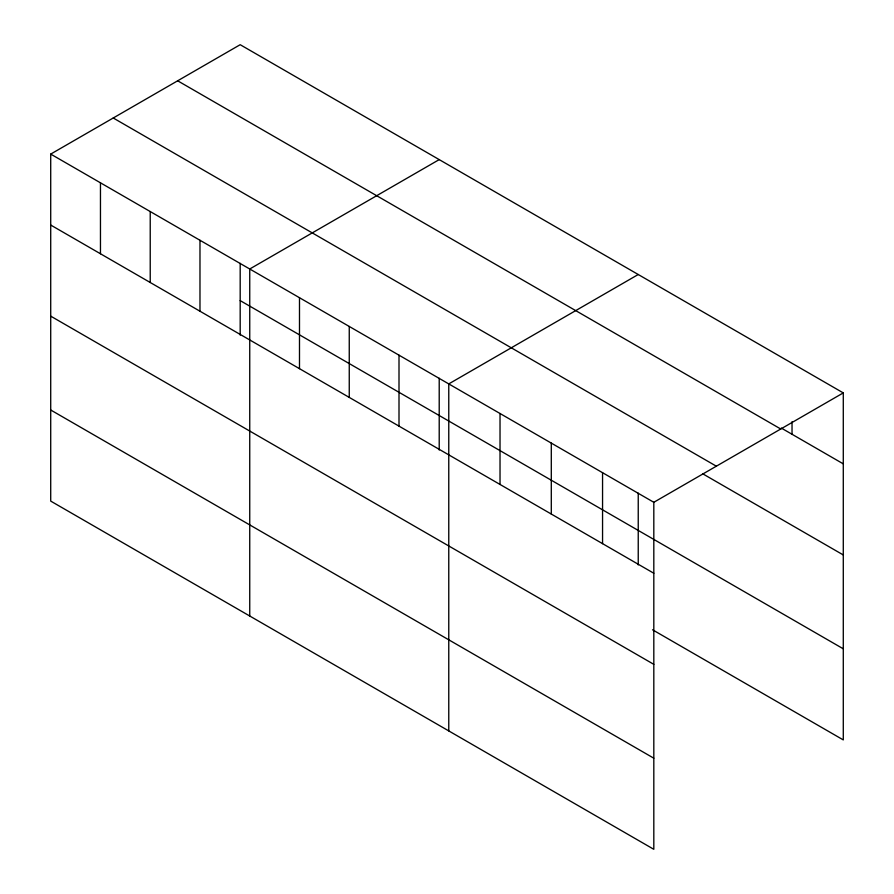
<?xml version="1.0" encoding="UTF-8"?>
<svg xmlns="http://www.w3.org/2000/svg" width="894" height="894" viewBox="0 0 894 894"><rect width="100%" height="100%" fill="white"/><g stroke="black" fill="none" stroke-linecap="round" stroke-linejoin="round"><path stroke-width="1.34" d="M50.712 154.092L653.816 502.294L653.816 849.3L50.712 501.098L50.712 154.092L240.184 44.7L843.288 392.902L843.288 739.908L652.542 629.778M439.211 159.613L249.739 268.993L249.739 616M638.238 274.514L448.766 383.906L448.766 730.912M653.816 502.294L843.288 392.902M781.3 428.07L843.288 463.863M177.649 80.795L780.764 429.008M113.236 117.997L716.351 466.199M702.617 473.731L843.288 554.951M240.184 300.607L843.288 648.809M50.712 225.042L653.816 573.244M50.712 316.141L653.816 664.343M50.712 410L653.816 758.201M792.028 421.744L792.028 434.26M638.238 493.153L638.238 564.93M602.556 472.702L602.556 543.653M551.296 443.1L551.296 514.05M500.025 413.497L500.025 484.459M439.211 378.251L439.211 450.017M399.003 355.175L399.003 426.136M349.252 326.455L349.252 397.405M299.49 297.724L299.49 368.674M240.184 263.339L240.184 335.116M199.977 240.274L199.977 311.224M150.226 211.543L150.226 282.504M100.463 182.823L100.463 253.773"/></g></svg>
